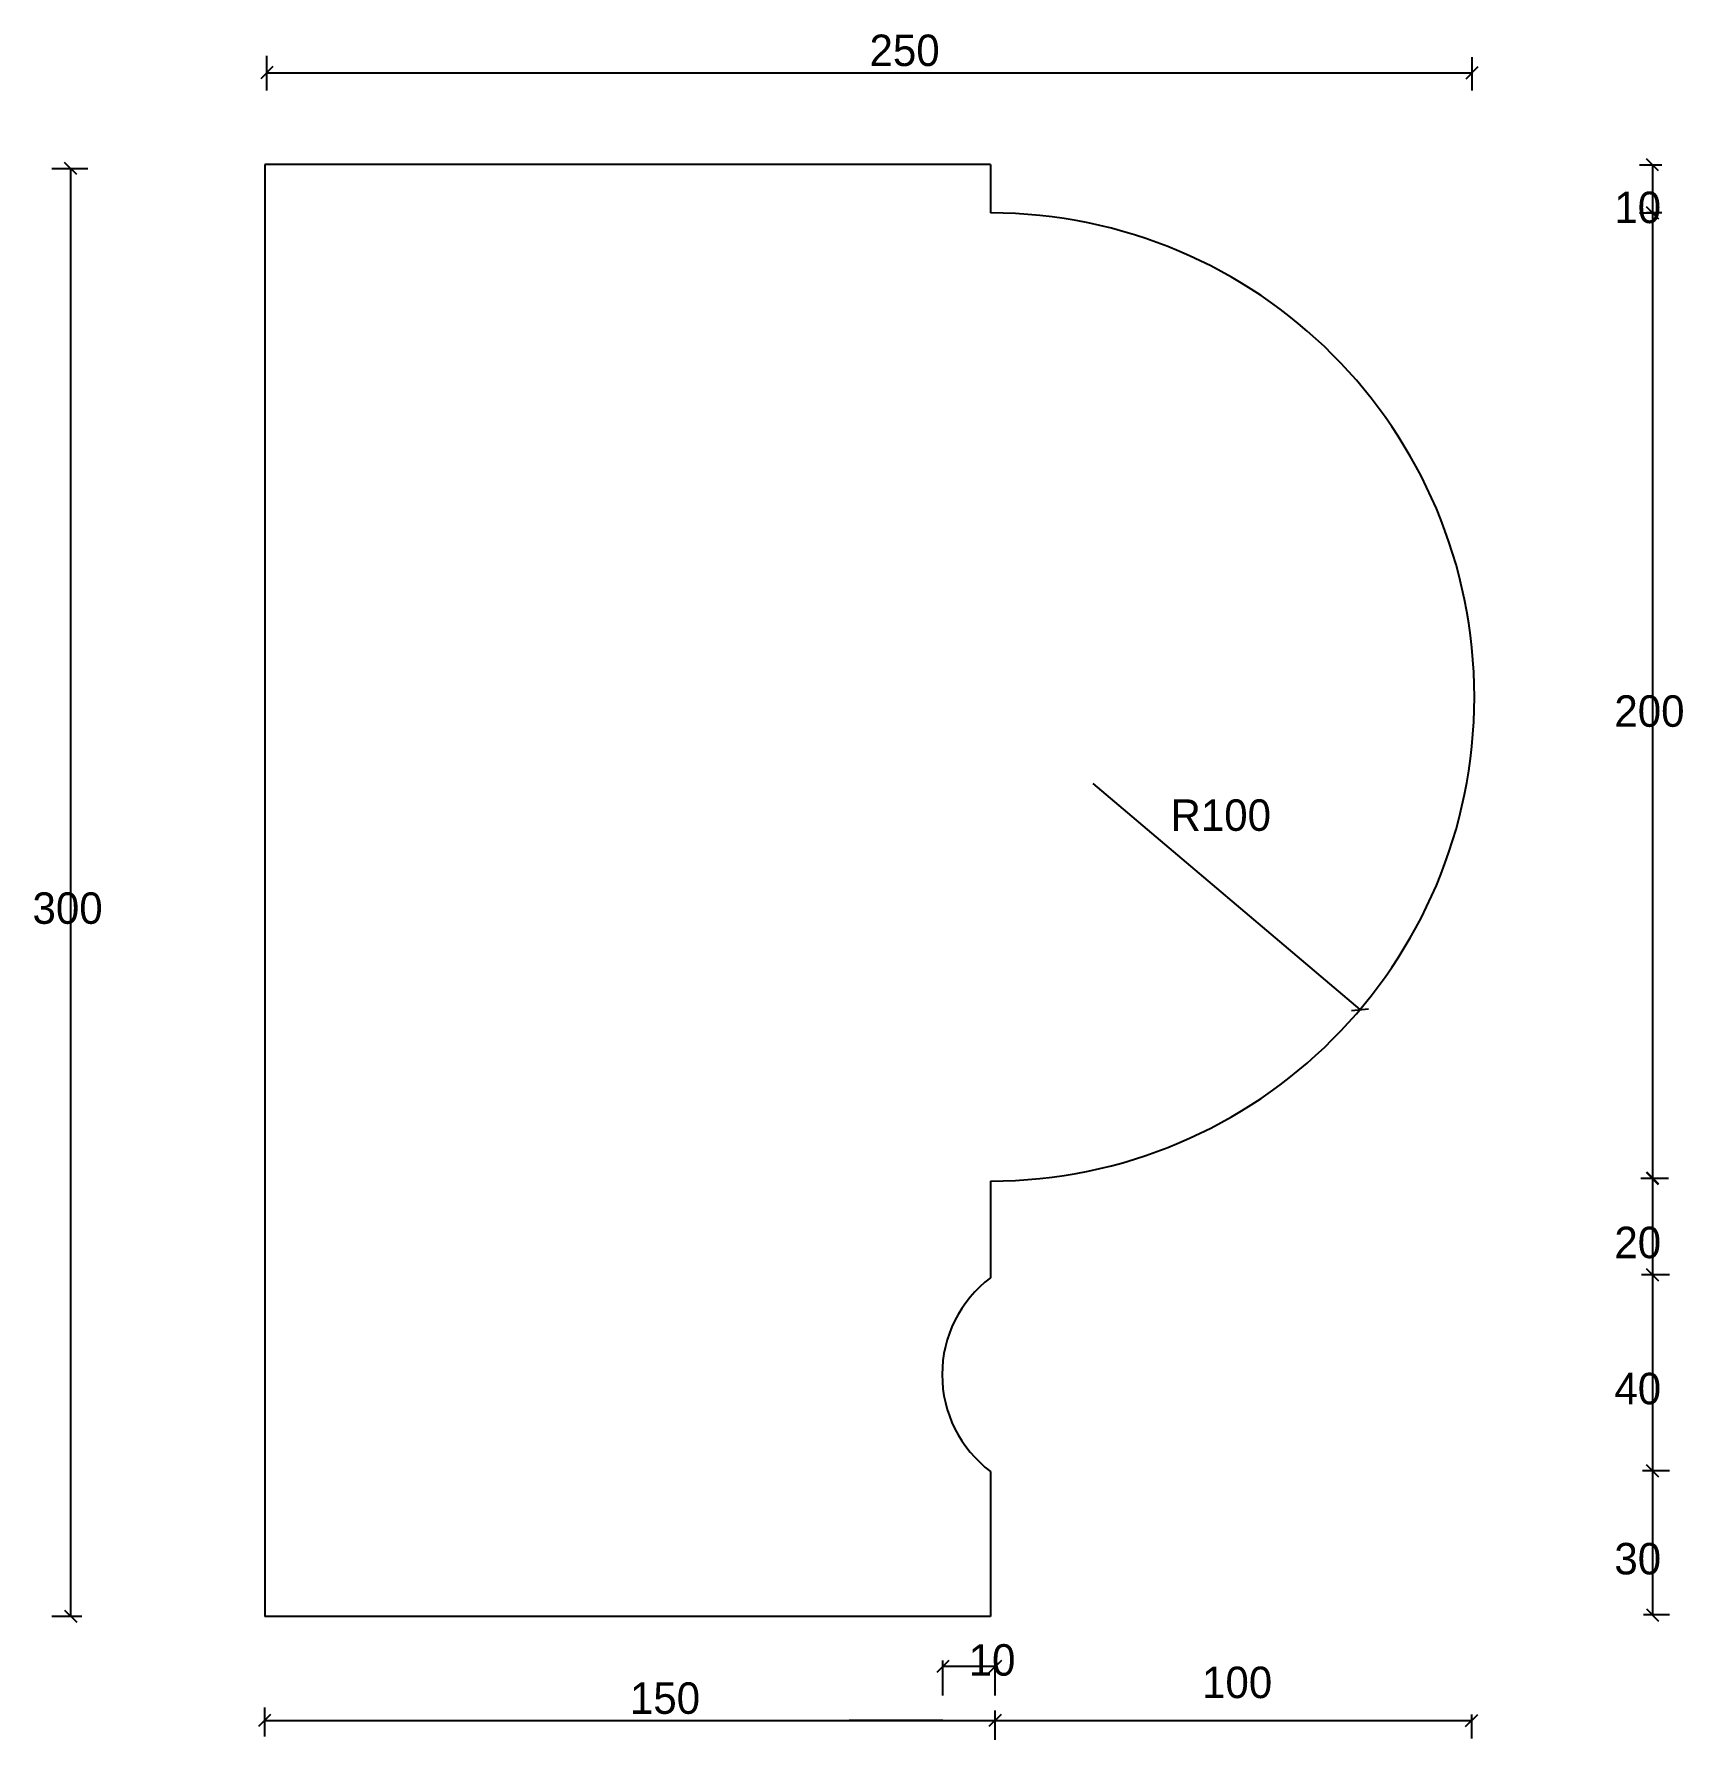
# Model space of a CAD drawing. Header units: metres. Extents: x 73 to 414, y -57 to 296.
import ezdxf

# ---------------------------------------------------------------- set-up
doc = ezdxf.new("R2010")
doc.units = ezdxf.units.M

# ---------------------------------------------------------------- blocks, each defined once
blk = doc.blocks.new('_OBLIQUE')
at = {"color": 0, "linetype": 'BYBLOCK'}
blk.add_line((-0.5, -0.5), (0.5, 0.5), dxfattribs=at)

msp = doc.modelspace()

# ---------------------------------------------------------------- linework, layer by layer
for p, q in [((121.01, 283.94), (121.01, 291.07)), ((370.18, 283.94), (370.18, 290.79)), ((121.01, 287.62), (370.18, 287.62)), ((270.61, 268.63), (120.61, 268.63)), ((120.61, 268.63), (120.61, -31.37)), ((270.61, 268.63), (270.61, 258.63)), ((404.74, 268.6), (409.37, 268.6)), ((407.43, 268.6), (407.43, 258.67)), ((76.62, 267.82), (84.03, 267.82)), ((80.48, 267.82), (80.48, -31.28)), ((404.74, 258.67), (408.68, 258.67)), ((409.37, 258.67), (406.18, 258.67)), ((407.43, 258.67), (407.43, 258.52)), ((407.43, 258.67), (407.43, 59.28)), ((291.74, 140.75), (346.96, 94.04)), ((270.61, 58.63), (270.61, 38.63)), ((410.76, 59.12), (405, 59.12)), ((407.43, 59.12), (407.43, 39.27)), ((410.94, 39.27), (405.18, 39.27)), ((407.43, 39.27), (407.43, -1.25)), ((270.61, -1.37), (270.61, -31.37)), ((410.94, -1.25), (405.36, -1.25)), ((410.12, -1.25), (406.18, -1.25)), ((407.43, -1.25), (407.43, -31.02)), ((76.62, -31.28), (82.8, -31.28)), ((270.61, -31.37), (120.61, -31.37)), ((410.94, -31.02), (405.54, -31.02)), ((260.75, -47.69), (260.75, -40.4)), ((271.6, -41.65), (260.75, -41.65)), ((271.6, -38.94), (271.6, -42.9)), ((271.6, -47.69), (271.6, -40.4)), ((120.56, -50.12), (120.56, -56.15)), ((120.56, -52.83), (271.6, -52.83)), ((260.75, -52.83), (241.42, -52.83)), ((271.6, -56.83), (271.6, -50.74)), ((271.6, -52.83), (370.06, -52.83)), ((370.06, -56.51), (370.06, -51.58))]:
    msp.add_line(p, q)
for centre, radius, start, end in [((270.61, 158.63), 100, 270, 90), ((285.61, 18.63), 25, 126.87, 233.13)]:
    msp.add_arc(centre, radius, start, end)

# ---------------------------------------------------------------- block references
at = {"xscale": 2.5, "yscale": 2.5, "zscale": 2.5}
for p, rotation in [((121.01, 287.62), 180), ((80.48, 267.82), 90), ((407.43, 268.6), 90), ((407.43, 258.67), 270), ((407.43, 258.67), 90), ((346.96, 94.04), 319.77), ((407.43, 59.28), 270), ((407.43, 59.12), 90), ((407.43, 39.27), 270), ((407.43, 39.27), 90), ((407.43, -1.25), 90), ((407.43, -1.25), 270), ((80.48, -31.28), 270), ((407.43, -31.02), 270), ((260.75, -41.65), 180), ((271.6, -41.65), 180), ((120.56, -52.83), 180)]:
    msp.add_blockref('_OBLIQUE', p, dxfattribs=dict(at, rotation=rotation))
for p in [(370.18, 287.62), (271.6, -41.65), (271.6, -41.65), (271.6, -52.78), (370.06, -52.83)]:
    msp.add_blockref('_OBLIQUE', p, dxfattribs=at)

# ---------------------------------------------------------------- texts
msp.add_text('100', height=6.5).set_placement((314.33, -48.2))
at = {"char_height": 6.5, "attachment_point": 1}
for s, insert in [('\\A1;250', (245.6, 295.49)), ('\\A1;10', (399.55, 263.04)), ('\\A1;200', (399.55, 158.98)), ('\\A1;R100', (307.8, 137.48)), ('\\A1;300', (72.6, 118.27)), ('\\A1;20', (399.55, 49.19)), ('\\A1;40', (399.55, 19.01)), ('\\A1;30', (399.55, -16.14)), ('\\A1;10', (266.09, -37.06)), ('\\A1;150', (196.08, -44.95))]:
    msp.add_mtext(s, dxfattribs=dict(at, insert=insert))

doc.saveas('drawing.dxf')
